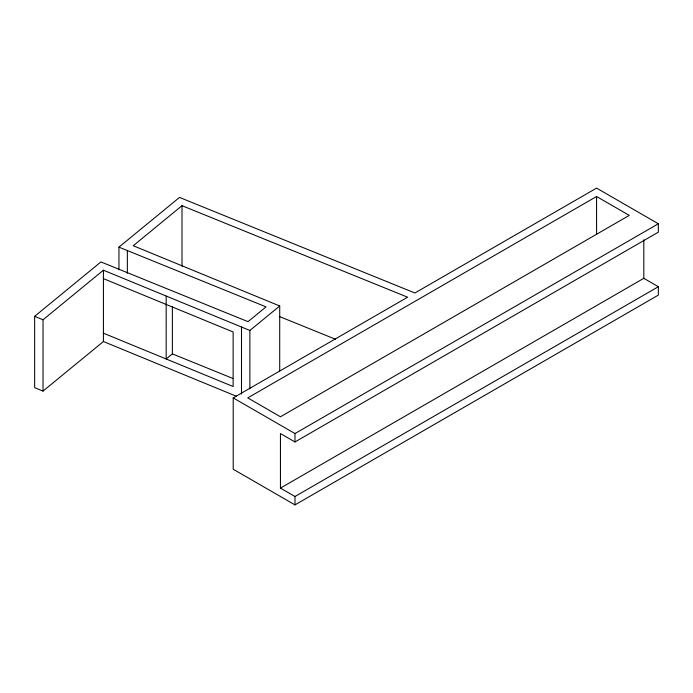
<?xml version="1.0" encoding="UTF-8"?>
<svg xmlns="http://www.w3.org/2000/svg" width="693" height="693" viewBox="0 0 693 693"><rect width="100%" height="100%" fill="white"/><g stroke="black" fill="none" stroke-linecap="round" stroke-linejoin="round"><path stroke-width="1.04" d="M118.945 269.837L118.945 247.141L266.051 306.878L248.033 321.673L100.918 261.928L34.65 316.329L34.65 387.656L43.027 391.095L43.027 319.768L103.413 270.201L166.173 296.041L166.164 358.983L172.375 353.88L172.375 306.826M294.984 441.952L294.984 433.558L658.35 223.77L658.35 232.164L294.984 441.952L280.448 433.558L280.448 488.106L294.984 496.5L658.35 286.711L658.35 295.105L294.984 504.894L233.212 469.23L233.212 397.895L407.623 297.202L182.008 205.682L133.229 245.729L279.712 305.977L279.712 370.824M43.027 391.095L103.413 341.528L103.413 270.201M118.945 247.141L179.513 197.418L414.89 293L596.578 188.106L658.35 223.77M249.87 388.842L249.87 330.474L279.712 305.977M596.578 196.5L247.748 397.895L280.448 416.779L629.279 215.384L596.578 196.5L596.578 234.329M280.448 488.106L643.814 278.317L658.35 286.711M279.279 316.467L335.429 339.241M172.375 353.88L232.701 378.378M166.173 296.041L249.87 330.474M103.378 278.621L233.134 331.982L233.134 386.529L103.378 333.168M103.413 341.528L236.495 396.301M34.65 316.329L43.027 319.768M233.212 397.895L294.984 433.558M643.814 239.813L643.814 278.317M294.984 496.5L294.984 504.894M241.502 327.035L241.502 394.04M182.008 205.682L182.008 266.207M127.347 250.554L127.347 273.25"/></g></svg>
